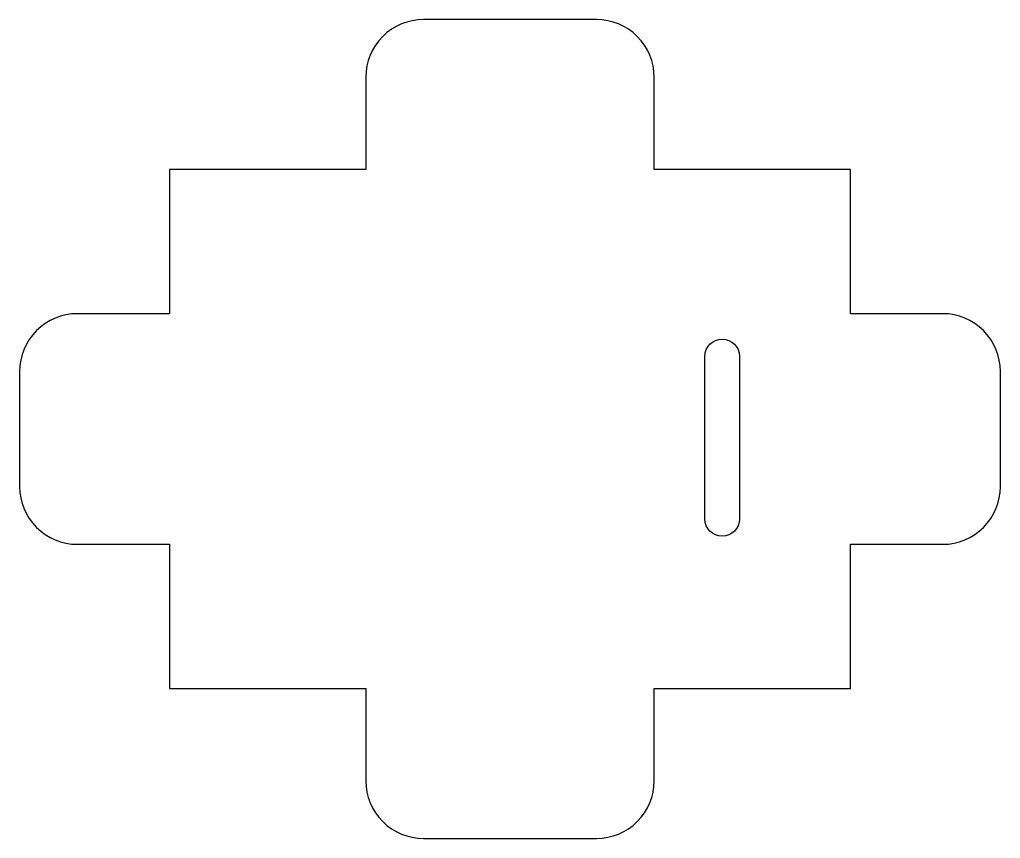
# Model space of a CAD drawing. Header units: millimetres. Extents: x -42.5 to 42.5, y -35.5 to 35.5.
import ezdxf

# ---------------------------------------------------------------- set-up
doc = ezdxf.new("R2010")
doc.units = ezdxf.units.MM

msp = doc.modelspace()

# ---------------------------------------------------------------- linework, layer by layer
for points in [[(-12.5, 22.5), (-29.5, 22.5), (-29.5, 10), (-37.5, 10, 0.414214), (-42.5, 5), (-42.5, -5, 0.414214), (-37.5, -10), (-29.5, -10), (-29.5, -22.5), (-12.5, -22.5), (-12.5, -30.5, 0.414214), (-7.5, -35.5), (7.5, -35.5, 0.414214), (12.5, -30.5), (12.5, -22.5), (29.5, -22.5), (29.5, -10), (37.5, -10, 0.414214), (42.5, -5), (42.5, 5, 0.414214), (37.5, 10), (29.5, 10), (29.5, 22.5), (12.5, 22.5), (12.5, 30.5, 0.414214), (7.5, 35.5), (-7.5, 35.5, 0.414214), (-12.5, 30.5)], [(19.89, -7.802, -1), (16.89, -7.802), (16.89, 6.299, -1), (19.89, 6.299)]]:
    msp.add_lwpolyline(points, format="xyb", close=True)

doc.saveas('drawing.dxf')
